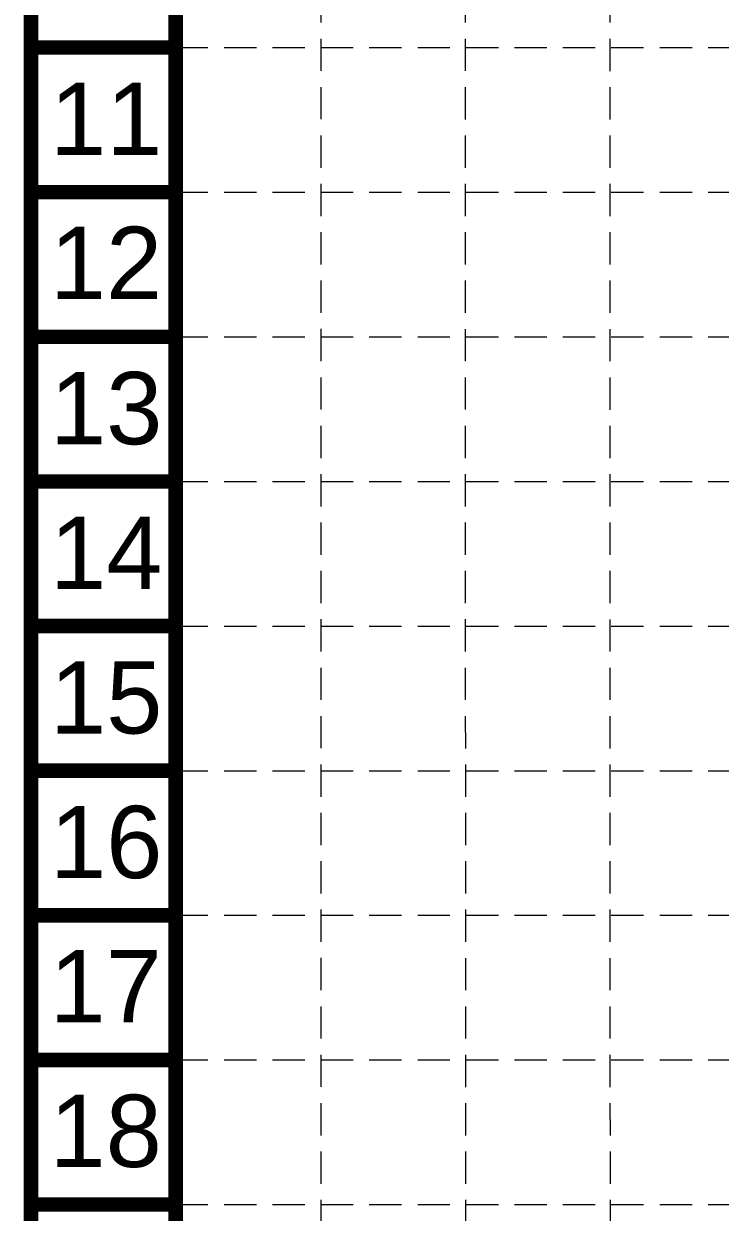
# Model space of a CAD drawing. Header units: feet. Extents: x 10084 to 13321, y 3329 to 8503.
# Drawn here: x 10084 to 10473, y 6961 to 7624 of the extents above; entities that cross this region are included whole.
import ezdxf
from ezdxf.enums import TextEntityAlignment as Align

# ---------------------------------------------------------------- set-up
doc = ezdxf.new("R2010")
doc.units = ezdxf.units.FT
doc.header["$LTSCALE"] = 40
doc.header["$MEASUREMENT"] = 0
doc.linetypes.add('DASHED', pattern=[0.75, 0.5, -0.25])
doc.linetypes.add('HIDDEN', pattern=[0.375, 0.25, -0.125])
doc.layers.add('BASE', color=7, linetype='Continuous')
doc.layers.add('GRID', color=254, linetype='DASHED')
doc.styles.get("Standard").update_dxf_attribs({"font": 'ARIAL.TTF'})

msp = doc.modelspace()

# ---------------------------------------------------------------- linework, layer by layer
at = {"layer": 'BASE', "const_width": 8.07}
for points in [[(13316.92, 3333.45), (13316.92, 8498.87), (10088.53, 8498.87), (10088.53, 3333.45)], [(13236.21, 3414.16), (13236.21, 8418.16), (10169.24, 8418.16), (10169.24, 3414.16)]]:
    msp.add_lwpolyline(points, close=True, dxfattribs=at)
for points in [[(10169.24, 7611.06), (10088.53, 7611.06)], [(10169.24, 7530.36), (10088.53, 7530.36)], [(10169.24, 7449.65), (10088.53, 7449.65)], [(10169.24, 7368.94), (10088.53, 7368.94)], [(10169.24, 7288.23), (10088.53, 7288.23)], [(10169.24, 7207.52), (10088.53, 7207.52)], [(10169.24, 7126.81), (10088.53, 7126.81)], [(10169.24, 7046.1), (10088.53, 7046.1)], [(10169.24, 6965.39), (10088.53, 6965.39)]]:
    msp.add_lwpolyline(points, dxfattribs=at)
at = {"layer": 'GRID', "color": 252, "linetype": 'HIDDEN', "lineweight": 0, "ltscale": 1.8}
for p, q in [((10250.68, 3737.01), (10250.25, 8415.13)), ((10331.74, 3736.99), (10330.73, 8415.09)), ((10412.2, 3736.98), (10411.46, 8414.88)), ((10169.24, 7611.06), (13236.21, 7611.06)), ((10169.24, 7530.36), (13236.21, 7530.36)), ((10169.24, 7449.65), (13236.21, 7449.65)), ((10169.24, 7368.94), (13236.21, 7368.94)), ((10169.24, 7288.23), (13236.21, 7288.23)), ((10169.24, 7207.52), (13236.21, 7207.52)), ((10169.24, 7126.81), (13236.21, 7126.81)), ((10169.24, 7046.1), (13236.21, 7046.1)), ((10169.24, 6965.39), (13236.21, 6965.39))]:
    msp.add_line(p, q, dxfattribs=at)

# ---------------------------------------------------------------- texts
at = {"layer": 'BASE'}
for s, p in [('11', (10130.46, 7571.28)), ('12', (10130.37, 7490.91)), ('13', (10130.46, 7409.86)), ('14', (10130.46, 7329.15)), ('15', (10130.46, 7248.44)), ('16', (10130.46, 7167.73)), ('17', (10130.18, 7087.24)), ('18', (10130.18, 7006.53))]:
    msp.add_text(s, height=40.355, dxfattribs=at).set_placement(p, align=Align.MIDDLE_CENTER)

doc.saveas('drawing.dxf')
